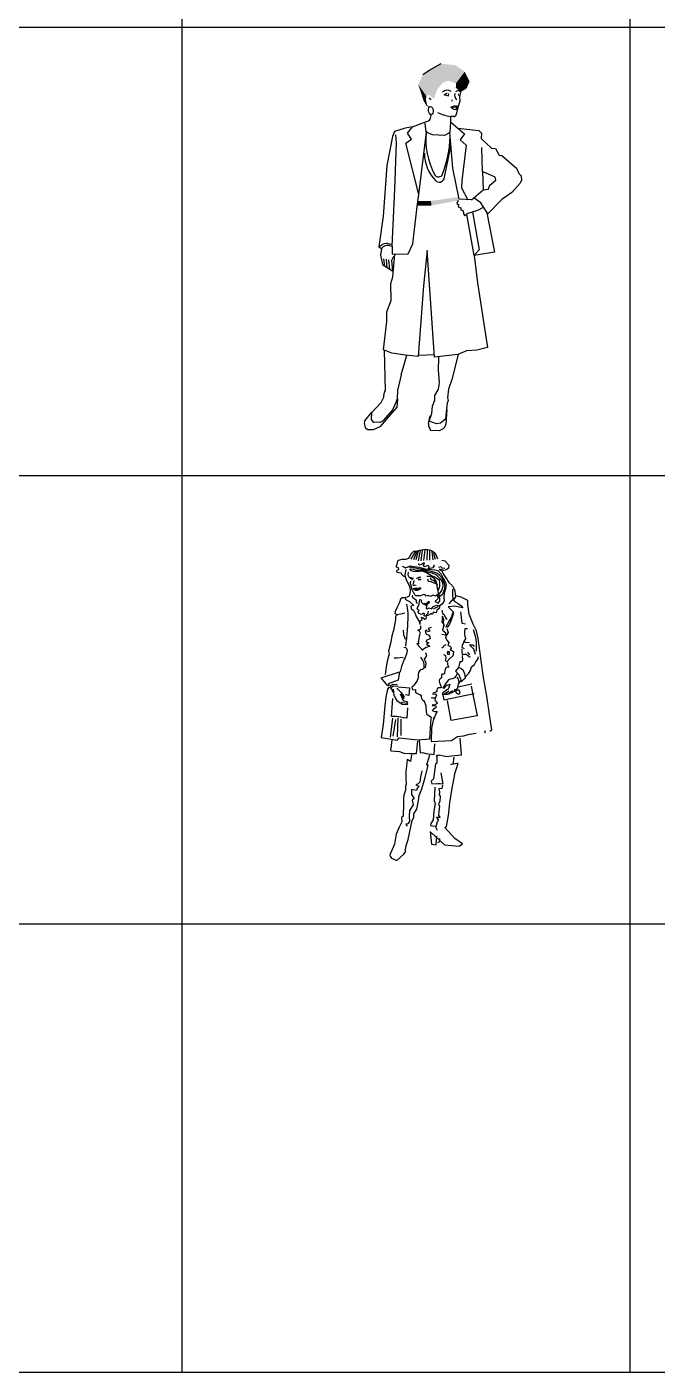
# Model space of a CAD drawing. Extents: x -72339 to 59654, y -38057 to 42097.
# Drawn here: x -13443 to -10630, y 15915 to 21916 of the extents above; entities that cross this region are included whole.
import ezdxf

# ---------------------------------------------------------------- set-up
doc = ezdxf.new("R2010")
doc.units = 0
doc.header["$MEASUREMENT"] = 0
doc.layers.get('0').update_dxf_attribs({"linetype": 'CONTINUOUS'})
doc.layers.add('HUM', color=7, linetype='CONTINUOUS')
doc.styles.add('DIM', font='txt')

# ---------------------------------------------------------------- blocks, each defined once
blk = doc.blocks.new('1509')
at = {"layer": 'HUM'}
for p, q in [((254.2, 1381.4), (233.1, 1346.2)), ((236.9, 1373.1), (246.5, 1381.4)), ((260.2, 1380.8), (243.9, 1343.7)), ((246.5, 1381.4), (258.5, 1382.6)), ((265.7, 1381.3), (254.7, 1343.6)), ((258.5, 1382.6), (272.3, 1386.8)), ((274.7, 1384.4), (265.5, 1338.8)), ((272.3, 1386.8), (280.2, 1388.5)), ((282.6, 1386), (276.8, 1338.7)), ((280.2, 1388.5), (289.1, 1389.6)), ((289.1, 1389.6), (298.7, 1390.2)), ((295.1, 1387.9), (289.5, 1339.9)), ((298.7, 1390.2), (309, 1389.5)), ((305.9, 1385.9), (303.9, 1341.5)), ((309, 1389.5), (320.3, 1387)), ((316.7, 1383.5), (316.5, 1342.6)), ((320.3, 1387), (332.3, 1380.5)), ((325.8, 1380.5), (330.4, 1343.8)), ((332.3, 1380.5), (341.3, 1372.5)), ((170.5, 1317), (172.3, 1326.6)), ((172.3, 1326.6), (176, 1342.2)), ((176, 1342.2), (183.9, 1344)), ((183.9, 1344), (194, 1346.4)), ((194, 1346.4), (198.3, 1345.7)), ((198.3, 1345.7), (210.8, 1345.6)), ((210.8, 1345.6), (223.5, 1350.3)), ((223.5, 1350.3), (228.9, 1356.3)), ((228.9, 1356.3), (233.2, 1367.1)), ((233.2, 1367.1), (236.9, 1373.1)), ((267.8, 1322.5), (267.8, 1326.8)), ((275, 1320), (267.8, 1322.5)), ((281, 1323.1), (275, 1320)), ((289.5, 1329), (281, 1323.1)), ((293.6, 1329), (289.5, 1329)), ((289.9, 1318.8), (293.6, 1329)), ((333.2, 1320.9), (337.4, 1317.3)), ((334.6, 1372.5), (341.2, 1346.1)), ((341.3, 1372.5), (352, 1347.2)), ((385.8, 1336.9), (371.2, 1340)), ((385.8, 1336.9), (385.8, 1336.9)), ((401.8, 1320), (385.8, 1336.9)), ((166.9, 1314.6), (170.5, 1317)), ((170.5, 1310.5), (166.9, 1314.6)), ((170.4, 1294.2), (171.6, 1296.6)), ((172, 1286.3), (170.4, 1294.2)), ((177.7, 1307.4), (170.5, 1310.5)), ((171.6, 1296.6), (174, 1298.5)), ((179.9, 1285), (172, 1286.3)), ((174, 1298.5), (178.8, 1300.8)), ((178.8, 1300.8), (177.7, 1307.4)), ((190.7, 1284.5), (179.9, 1285)), ((191.9, 1277.3), (190.7, 1284.5)), ((199.6, 1270.5), (191.9, 1277.3)), ((193.3, 1315.2), (202.2, 1311.5)), ((209.9, 1266.4), (199.6, 1270.5)), ((202.2, 1311.5), (208.2, 1308.4)), ((210.6, 1300.7), (206.3, 1276.5)), ((206.3, 1276.5), (208.6, 1262.8)), ((208.2, 1308.4), (219, 1312.6)), ((208.6, 1262.8), (215.1, 1247.6)), ((219, 1312.6), (230.5, 1316.7)), ((220.1, 1286.7), (220, 1276.4)), ((220, 1276.4), (221, 1273.7)), ((222, 1288.4), (220.1, 1286.7)), ((221, 1273.7), (222.2, 1270.1)), ((223.8, 1267.4), (222.2, 1270.1)), ((223.8, 1311.4), (252.6, 1307.6)), ((227.5, 1263.9), (223.8, 1267.4)), ((226.9, 1303), (232.8, 1296.2)), ((230.3, 1263.1), (227.5, 1263.9)), ((234.1, 1262.8), (230.3, 1263.1)), ((230.5, 1316.7), (247.3, 1313)), ((230.5, 1303.5), (243.7, 1302.2)), ((232.8, 1296.2), (242.9, 1292.6)), ((234.1, 1262.8), (238.3, 1262.8)), ((238.3, 1262.8), (244.3, 1262.1)), ((242.9, 1292.6), (263.3, 1291.8)), ((243.7, 1302.2), (254.5, 1297.3)), ((247.3, 1313), (268.2, 1310.5)), ((252.6, 1307.6), (291, 1300.2)), ((254.5, 1297.3), (268.2, 1297.3)), ((258.4, 1258.2), (262, 1263)), ((262, 1263), (265.1, 1264.2)), ((263.3, 1291.8), (281.4, 1294.8)), ((265.1, 1264.2), (268, 1265.3)), ((268, 1265.3), (272.3, 1266)), ((268.2, 1310.5), (296.5, 1303.8)), ((268.2, 1297.3), (282.6, 1298.4)), ((272.3, 1266), (275.2, 1266)), ((275.2, 1266), (277.1, 1266.5)), ((281.4, 1294.8), (302.4, 1286.8)), ((282.6, 1298.4), (307.2, 1289.2)), ((293.5, 1312.7), (289.9, 1318.8)), ((291, 1300.2), (312.1, 1296.5)), ((305, 1317), (293.5, 1312.7)), ((296.5, 1303.8), (340.2, 1298.8)), ((302.4, 1286.8), (325.7, 1272.9)), ((318.5, 1269.4), (304.7, 1268.8)), ((309.8, 1318.1), (305, 1317)), ((307.2, 1289.2), (326.4, 1284.9)), ((313.9, 1313.8), (309.8, 1318.1)), ((310.9, 1305.4), (313.9, 1313.8)), ((319.3, 1304.2), (310.9, 1305.4)), ((312.1, 1296.5), (348.1, 1285.3)), ((318.4, 1263.9), (321.5, 1255.4)), ((325.1, 1266.9), (318.5, 1269.4)), ((330.2, 1307.7), (319.3, 1304.2)), ((338.3, 1258.4), (325.1, 1266.9)), ((325.7, 1272.9), (341.3, 1266.1)), ((326.4, 1284.9), (344.4, 1278.1)), ((337.4, 1317.3), (330.2, 1307.7)), ((340.2, 1298.8), (352.9, 1295.1)), ((341.3, 1266.1), (358.7, 1254.7)), ((344.4, 1278.1), (353.3, 1268.5)), ((348.1, 1285.3), (358.8, 1276.9)), ((352.9, 1295.1), (367.9, 1279.9)), ((353.3, 1268.5), (361.1, 1261.2)), ((357.8, 1310.7), (367.4, 1313)), ((358.8, 1276.9), (370.3, 1265.5)), ((360.2, 1301), (370.4, 1293.8)), ((379.3, 1296.1), (360.2, 1301)), ((361.1, 1261.2), (367.1, 1254)), ((367.4, 1313), (371.7, 1307)), ((367.9, 1279.9), (377.4, 1262.3)), ((370.3, 1265.5), (380.2, 1242.6)), ((370.4, 1293.8), (377.5, 1281.6)), ((371.7, 1307), (384.9, 1306.2)), ((377.4, 1262.3), (387.4, 1241.9)), ((377.5, 1281.6), (389.5, 1263.5)), ((386, 1297.8), (379.3, 1296.1)), ((393.8, 1300.9), (386, 1297.8)), ((389.5, 1263.5), (402.5, 1242.5)), ((401, 1306.8), (393.8, 1300.9)), ((401.8, 1320), (401, 1306.8)), ((215.1, 1247.6), (221, 1238)), ((221, 1238), (227, 1224.7)), ((227, 1224.7), (229.3, 1209.1)), ((229.3, 1209.1), (228.7, 1192.3)), ((235.4, 1258.9), (229.5, 1259.7)), ((231.8, 1240.3), (232.6, 1248.2)), ((231.8, 1236.7), (231.8, 1240.3)), ((232.5, 1232.6), (231.8, 1236.7)), ((233.7, 1228.3), (232.5, 1232.6)), ((234.2, 1225.4), (233.7, 1228.3)), ((235.3, 1221.8), (234.2, 1225.4)), ((236.5, 1218.2), (235.3, 1221.8)), ((241.4, 1257.6), (235.4, 1258.9)), ((242.1, 1256.7), (235.5, 1253.8)), ((237.7, 1214.6), (236.5, 1218.2)), ((238.9, 1209.8), (237.7, 1214.6)), ((240.1, 1206.7), (238.9, 1209.8)), ((242.4, 1201.3), (240.1, 1206.7)), ((245.8, 1248.7), (242.1, 1231.3)), ((242.1, 1231.3), (243.3, 1229.5)), ((246.7, 1197.7), (242.4, 1201.3)), ((243.3, 1229.5), (246.6, 1229.6)), ((243.8, 1213.7), (246.8, 1215.7)), ((243.8, 1213.7), (252.8, 1210.5)), ((248.1, 1213.7), (243.8, 1213.7)), ((252.8, 1207.8), (243.8, 1213.7)), ((245.8, 1251.7), (245.8, 1248.7)), ((246.6, 1229.6), (251, 1230.1)), ((246.8, 1215.7), (249.7, 1216.9)), ((253.5, 1214), (248.1, 1213.7)), ((249.7, 1216.9), (253.3, 1216.9)), ((252.8, 1210.5), (257.4, 1210.9)), ((254.5, 1206.6), (252.8, 1207.8)), ((253.3, 1216.9), (256.9, 1216.9)), ((256.7, 1228.5), (253.5, 1232.1)), ((258.5, 1213.6), (253.5, 1214)), ((259.3, 1206.6), (254.5, 1206.6)), ((256.9, 1216.9), (261.7, 1216.8)), ((257.4, 1210.9), (263, 1211)), ((267.1, 1214.5), (258.5, 1213.6)), ((262.9, 1207.2), (259.3, 1206.6)), ((261.7, 1216.8), (270.2, 1218.5)), ((265.3, 1207.7), (262.9, 1207.2)), ((263, 1211), (266.2, 1211)), ((268.9, 1208.9), (265.3, 1207.7)), ((266.2, 1211), (270.5, 1213.1)), ((266.8, 1259.7), (266.7, 1257.8)), ((266.7, 1257.8), (266.8, 1254.7)), ((266.8, 1254.7), (271.5, 1254.9)), ((270.9, 1214.7), (267.1, 1214.5)), ((267.9, 1254.9), (268.6, 1254.9)), ((272, 1210.8), (268.9, 1208.9)), ((270.2, 1218.5), (273.8, 1218.5)), ((270.5, 1213.1), (277.1, 1217)), ((276.9, 1217.1), (270.9, 1214.7)), ((271.5, 1254.9), (274.6, 1256)), ((273.7, 1212.5), (272, 1210.8)), ((276.1, 1216.1), (273.7, 1212.5)), ((273.8, 1218.5), (276.8, 1217.3)), ((274.6, 1256), (277, 1256)), ((276.8, 1216.7), (276.1, 1216.1)), ((276.8, 1217.3), (276.8, 1216.7)), ((277, 1256), (277.5, 1256.5)), ((277.5, 1256.5), (278.8, 1257.7)), ((307.6, 1257.9), (309.4, 1248.3)), ((309.4, 1248.3), (321.4, 1247)), ((321.4, 1247), (328.6, 1243.4)), ((321.5, 1255.4), (334.7, 1250.6)), ((328.6, 1243.4), (342.3, 1238)), ((334.7, 1250.6), (347.8, 1240.4)), ((346, 1247.6), (338.3, 1258.4)), ((342.3, 1238), (351.9, 1233.2)), ((349.5, 1238.5), (346, 1247.6)), ((351.8, 1215.1), (349.5, 1238.5)), ((357.2, 1191.6), (351.8, 1215.1)), ((360.9, 1224), (354.8, 1206)), ((358.7, 1254.7), (361, 1239.1)), ((361, 1239.1), (360.9, 1224)), ((370.5, 1209), (362, 1194)), ((367.1, 1254), (373.7, 1242.6)), ((374.1, 1219.8), (370.5, 1209)), ((373.7, 1242.6), (375.4, 1227.5)), ((380.8, 1209.5), (373.9, 1188.6)), ((375.4, 1227.5), (374.1, 1219.8)), ((380.2, 1242.6), (385, 1226.3)), ((385, 1226.3), (380.8, 1209.5)), ((388, 1214.3), (381.2, 1195.1)), ((387.4, 1241.9), (390.5, 1232.9)), ((390.5, 1232.9), (388, 1214.3)), ((402.5, 1242.5), (418.1, 1228)), ((418, 1212.9), (419.1, 1200.9)), ((418.1, 1228), (424, 1215.3)), ((419.1, 1200.9), (418.4, 1187.2)), ((424, 1215.3), (429.3, 1204.4)), ((429.3, 1204.4), (431.1, 1190.7)), ((182.1, 1153.6), (171.9, 1132.6)), ((187, 1168.5), (182.1, 1153.6)), ((194.3, 1174), (187, 1168.5)), ((203.3, 1174.4), (194.3, 1174)), ((215.9, 1176.8), (203.3, 1174.4)), ((209.3, 1173.9), (206.9, 1169.1)), ((206.9, 1169.1), (211.7, 1164.3)), ((211.7, 1164.3), (227.3, 1157.5)), ((212.8, 1146.2), (216.3, 1127.5)), ((223.8, 1180.3), (215.9, 1176.8)), ((228.7, 1192.3), (223.8, 1180.3)), ((227.3, 1157.5), (245.7, 1140.1)), ((240.5, 1185.2), (238, 1180.1)), ((238, 1180.1), (240.5, 1177.3)), ((240.5, 1177.3), (245.5, 1172.2)), ((245.5, 1172.2), (253.4, 1166.9)), ((246.7, 1195.3), (246.7, 1197.7)), ((249.1, 1191.7), (246.7, 1195.3)), ((250.3, 1189.3), (249.1, 1191.7)), ((252.6, 1185.7), (250.3, 1189.3)), ((255, 1183.2), (252.6, 1185.7)), ((253.4, 1166.9), (256, 1164.3)), ((256.7, 1183.2), (255, 1183.2)), ((256, 1164.3), (256, 1153.9)), ((256, 1153.9), (261, 1148.9)), ((262.2, 1182.5), (256.7, 1183.2)), ((261, 1148.9), (261, 1148.9)), ((267.6, 1183.2), (262.2, 1182.5)), ((271.2, 1183.2), (267.6, 1183.2)), ((268, 1139.3), (273, 1166.3)), ((276.6, 1183.1), (271.2, 1183.2)), ((273, 1166.3), (279.5, 1165.6)), ((282.7, 1185.5), (276.6, 1183.1)), ((279.5, 1165.6), (278.2, 1156)), ((278.2, 1156), (284.2, 1150.7)), ((286.8, 1186.7), (282.7, 1185.5)), ((284.2, 1150.7), (291.4, 1144.6)), ((291.1, 1188.4), (286.8, 1186.7)), ((296.4, 1187.2), (291.1, 1188.4)), ((291.4, 1144.6), (295, 1150.6)), ((295, 1150.6), (295.6, 1143.9)), ((295.6, 1143.9), (300.4, 1141.5)), ((301.2, 1180.6), (296.4, 1187.2)), ((300.4, 1141.5), (305.3, 1152.3)), ((304.1, 1143.3), (300.9, 1128.3)), ((310.8, 1183.5), (301.2, 1180.6)), ((314.2, 1151.7), (304.1, 1143.3)), ((305.3, 1152.3), (313.7, 1159.4)), ((320.4, 1179.3), (310.8, 1183.5)), ((313.7, 1159.4), (314.2, 1151.7)), ((332.4, 1186.4), (320.4, 1179.3)), ((343.2, 1181.6), (332.4, 1186.4)), ((334, 1135.3), (346.6, 1140.7)), ((343.1, 1164.1), (341.9, 1156.9)), ((341.9, 1156.9), (354.5, 1150.3)), ((355.3, 1190.4), (343.2, 1181.6)), ((361.9, 1179.1), (346.2, 1162.3)), ((346.6, 1140.7), (356.2, 1138.8)), ((353.5, 1186.8), (351.1, 1177.9)), ((351.1, 1177.9), (357.6, 1176.7)), ((362, 1194), (353.5, 1186.8)), ((354.5, 1150.3), (361.8, 1160.4)), ((361.8, 1171.2), (357.2, 1191.6)), ((361.2, 1140.6), (360.4, 1133.4)), ((373.2, 1145.4), (361.2, 1138.7)), ((361.8, 1160.4), (361.8, 1171.2)), ((373.9, 1188.6), (361.9, 1179.1)), ((381.7, 1160.9), (373.2, 1145.4)), ((381.2, 1195.1), (379.4, 1174.2)), ((379.4, 1174.2), (381.7, 1160.9)), ((413.4, 1159.6), (402, 1147.6)), ((425.5, 1169.1), (413.4, 1159.6)), ((418.4, 1187.2), (420.2, 1169.6)), ((420.2, 1169.6), (426.1, 1160.7)), ((432.7, 1178), (425.5, 1169.1)), ((426.1, 1160.7), (435.7, 1154)), ((431.1, 1190.7), (432.7, 1178)), ((435.7, 1154), (443.4, 1148.6)), ((456.7, 1176.7), (435.8, 1182.3)), ((443.4, 1148.6), (455.3, 1140.1)), ((486.7, 1161.6), (456.7, 1176.7)), ((487.8, 1144.7), (486.7, 1161.6)), ((493.6, 1101.5), (487.8, 1144.7)), ((162.2, 1112.9), (160.9, 1103.3)), ((160.9, 1103.3), (171, 1099)), ((171.9, 1132.6), (162.2, 1112.9)), ((165, 1091.8), (164.9, 1077.4)), ((172.2, 1095.3), (165, 1091.8)), ((171, 1099), (195.1, 1103.6)), ((195.1, 1103.6), (205.4, 1106.7)), ((216.3, 1127.5), (219.8, 1107.1)), ((219.7, 1091.5), (218.3, 1048.3)), ((219.8, 1107.1), (219.7, 1091.5)), ((245.7, 1140.1), (232.5, 1136.5)), ((232.5, 1136.5), (234.8, 1126.9)), ((234.8, 1126.9), (245.1, 1117.2)), ((245.1, 1117.2), (251.5, 1104)), ((251.5, 1104), (256.2, 1090.8)), ((256.2, 1090.8), (269.3, 1067.9)), ((260.7, 1124.9), (264.4, 1133.3)), ((266, 1120.1), (260.7, 1124.9)), ((264.4, 1133.3), (268, 1139.3)), ((265.5, 1112.8), (270.3, 1117.6)), ((269, 1104.4), (265.5, 1112.8)), ((270.3, 1117.6), (266, 1120.1)), ((279.8, 1099), (269, 1104.4)), ((286.3, 1103.1), (279.8, 1099)), ((280.9, 1087), (287.4, 1084.6)), ((283.8, 1076.2), (280.9, 1087)), ((290.6, 1105.5), (286.3, 1103.1)), ((287.4, 1084.6), (295.8, 1078.5)), ((293, 1103.1), (290.6, 1105.5)), ((291.8, 1094.2), (293, 1103.1)), ((293.5, 1091.8), (291.8, 1094.2)), ((299.5, 1092.9), (293.5, 1091.8)), ((302.5, 1087.4), (299.5, 1092.9)), ((300.9, 1128.3), (305.1, 1124.6)), ((301.8, 1079.7), (302.5, 1087.4)), ((301.9, 1096.5), (309.8, 1104.9)), ((303.8, 1094.1), (301.9, 1096.5)), ((316.3, 1097.6), (303.8, 1094.1)), ((305.1, 1124.6), (314.8, 1129.4)), ((309.8, 1104.9), (311.6, 1114.5)), ((314.8, 1129.4), (325.6, 1125.2)), ((321.8, 1103.6), (316.3, 1097.6)), ((328.3, 1100), (321.8, 1103.6)), ((325.6, 1125.2), (334, 1135.3)), ((333.9, 1109.6), (328.3, 1100)), ((345.9, 1107.1), (333.9, 1109.6)), ((337.6, 1126.4), (334.5, 1122.8)), ((348.4, 1131.1), (337.6, 1126.4)), ((348.4, 1119.1), (345.9, 1107.1)), ((356.2, 1138.8), (348.4, 1131.1)), ((358.7, 1126.8), (348.4, 1119.1)), ((360.4, 1133.4), (358.7, 1126.8)), ((371.8, 1118.3), (374.2, 1103.3)), ((374.6, 1091.8), (372.8, 1078.6)), ((374.2, 1103.3), (381.9, 1100.2)), ((380, 1076.2), (374.6, 1091.8)), ((381.9, 1100.2), (385.4, 1088.2)), ((385.4, 1088.2), (393.8, 1077.3)), ((429.6, 1136), (398.9, 1134.4)), ((398.9, 1134.4), (421.1, 1112)), ((412.5, 1086.3), (404.5, 1071.9)), ((416.6, 1086.8), (405.7, 1056.8)), ((421.1, 1112), (412.5, 1086.3)), ((423.4, 1106.7), (416.6, 1086.8)), ((448.8, 1131.7), (429.6, 1136)), ((464.9, 1128.6), (448.8, 1131.7)), ((454, 1111.3), (460.4, 1060.8)), ((455.3, 1140.1), (464.9, 1128.6)), ((510.8, 1057), (493.6, 1101.5)), ((155, 1027.7), (148.4, 1004.9)), ((161.2, 1061.3), (155, 1027.7)), ((164.9, 1077.4), (161.2, 1061.3)), ((198.3, 1029.2), (200.6, 1009.9)), ((218.3, 1048.3), (213.2, 996.1)), ((263.8, 1029.5), (277, 1035.9)), ((271, 1024.6), (263.8, 1029.5)), ((269.3, 1067.9), (272.3, 1055.2)), ((276.2, 1015.5), (271, 1024.6)), ((273.6, 1058.8), (276, 1067.8)), ((274.2, 1071.5), (283.8, 1076.2)), ((276, 1067.8), (274.2, 1071.5)), ((277, 1035.9), (277.1, 1048.6)), ((295.8, 1078.5), (301.8, 1079.7)), ((299.1, 1028.6), (296.7, 1024.5)), ((296.7, 1024.5), (300.9, 1011.8)), ((302.2, 1030.5), (299.1, 1028.6)), ((307.5, 1022), (302.2, 1030.5)), ((317.8, 1025.6), (307.5, 1022)), ((323.2, 1041.2), (310.7, 1036.4)), ((310.7, 1036.4), (317.8, 1025.6)), ((372.8, 1078.6), (370.9, 1065.4)), ((370.9, 1065.4), (378, 1057.7)), ((379.2, 1045.7), (373.8, 1028.9)), ((373.8, 1028.9), (386.9, 1019.2)), ((378, 1057.7), (379.2, 1045.7)), ((378.1, 1060.6), (380, 1076.2)), ((382.3, 1049.3), (378.1, 1060.6)), ((404.5, 1071.9), (388.2, 1040.8)), ((393.5, 1037.2), (398.9, 1019.1)), ((405.7, 1056.8), (394.8, 1040.8)), ((460.4, 1060.8), (476, 1057.7)), ((472.7, 1022.3), (472.1, 1010.3)), ((474, 1034.9), (472.7, 1022.3)), ((485.5, 1035.5), (474, 1034.9)), ((525.6, 1026.9), (510.8, 1057)), ((521.3, 1002.9), (513.1, 1030.5)), ((533.3, 992.5), (525.6, 1026.9)), ((143.9, 975.4), (133.6, 935.2)), ((148.4, 1004.9), (143.9, 975.4)), ((200.6, 1009.9), (207.7, 989)), ((213.2, 996.1), (208.7, 958.9)), ((261.6, 970), (270, 969.4)), ((262.8, 965.8), (261.6, 970)), ((286.6, 939.1), (262.8, 965.8)), ((265.9, 979), (268.3, 982.6)), ((270, 969.4), (265.9, 979)), ((268.3, 982.6), (273.3, 1010.2)), ((273.3, 1010.2), (276.2, 1015.5)), ((302.5, 985.4), (300.7, 978.2)), ((300.7, 978.2), (312.7, 972.8)), ((300.9, 1011.8), (312.2, 1008.1)), ((312.7, 972.8), (302.4, 967.3)), ((302.4, 967.3), (316.8, 958.3)), ((319.3, 990.8), (302.5, 985.4)), ((312.2, 1008.1), (318.2, 999.7)), ((318.2, 999.7), (319.3, 990.8)), ((387.4, 1007.7), (371.3, 1010.9)), ((388.3, 964), (380.6, 959.7)), ((398.9, 1019.1), (386.8, 1000)), ((386.8, 1000), (391.5, 986.1)), ((386.9, 1019.2), (387.4, 1007.7)), ((391.5, 986.1), (402.3, 974.7)), ((402.3, 974.7), (397.9, 960.8)), ((397.9, 960.8), (407, 958.4)), ((462.3, 962.9), (459.8, 954)), ((470.1, 978.4), (462.3, 962.9)), ((476.8, 991.1), (467.2, 977.3)), ((467.2, 977.3), (476.1, 976.7)), ((472.1, 1010.3), (476.8, 991.1)), ((476.1, 976.7), (495.3, 974.2)), ((494.7, 963.4), (509.1, 963.8)), ((501.2, 958.5), (494.7, 963.4)), ((509.1, 963.8), (515.6, 956.1)), ((525.3, 979.3), (521.3, 1002.9)), ((525.2, 956), (525.3, 979.3)), ((546, 893.3), (533.3, 992.5)), ((135.9, 924.3), (129.1, 897.4)), ((133.6, 935.2), (135.9, 924.3)), ((158.7, 906.2), (171.9, 905.6)), ((171.9, 905.6), (198.3, 909.6)), ((204.8, 903.5), (191.4, 867.1)), ((200.9, 954.2), (209.9, 952.9)), ((214.5, 928.2), (204.8, 899.4)), ((204.8, 899.4), (204.8, 903.5)), ((209.9, 952.9), (217, 941.9)), ((217, 941.9), (214.5, 928.2)), ((284.7, 897.1), (278.1, 909.8)), ((288.6, 945.3), (283, 939.8)), ((301.8, 952.9), (288.6, 945.3)), ((294.3, 901.3), (304, 913.8)), ((300.7, 880.9), (294.3, 901.3)), ((304, 913.8), (299.8, 928.2)), ((316.8, 958.3), (301.8, 952.9)), ((377, 954.4), (370.9, 949.6)), ((380.6, 959.7), (377, 954.4)), ((388.8, 915.2), (379.7, 918.9)), ((386.8, 893.6), (391.1, 906.8)), ((391.1, 906.8), (388.8, 915.2)), ((405.5, 901.2), (393.4, 887.6)), ((396, 926.5), (399.7, 936.8)), ((398.9, 919.3), (396, 926.5)), ((403.7, 921.2), (398.9, 919.3)), ((399.7, 936.8), (403.8, 928.9)), ((403.3, 934.4), (403.7, 921.2)), ((420.5, 915.1), (405.5, 901.2)), ((407, 958.4), (414.7, 950.6)), ((414.7, 950.6), (408.6, 942.7)), ((408.6, 942.7), (423, 934.3)), ((421.2, 922.3), (420.5, 915.1)), ((423, 934.3), (421.2, 922.3)), ((459.8, 954), (459.8, 953.3)), ((459.8, 953.3), (470.6, 948.4)), ((459.8, 946.8), (460.2, 931.7)), ((460.2, 931.7), (462, 920.2)), ((462, 920.2), (470.5, 922)), ((462.5, 915.3), (463.6, 896.1)), ((470.5, 922), (480.1, 921.9)), ((480.1, 921.9), (498, 909.1)), ((485.4, 931.5), (495, 918.8)), ((513.8, 944.1), (501.2, 958.5)), ((519.1, 931.3), (513.8, 944.1)), ((520.9, 920.5), (519.1, 931.3)), ((522.4, 888.1), (533.3, 901.7)), ((525.8, 936.6), (525.2, 956)), ((533.3, 901.7), (533.3, 910.2)), ((100.5, 816.4), (181.6, 843.6)), ((122.4, 865.6), (117.9, 831.4)), ((129.1, 897.4), (122.4, 865.6)), ((181.6, 843.6), (176.6, 807.1)), ((191.4, 867.1), (185.2, 844.3)), ((266.3, 830), (268.1, 840.7)), ((268.1, 840.7), (277.8, 853.9)), ((277.8, 853.9), (284.5, 855.8)), ((284.5, 855.8), (292.2, 861.7)), ((290.6, 885.1), (284.7, 897.1)), ((291.8, 874.9), (290.6, 885.1)), ((292.2, 861.7), (291.8, 874.9)), ((298.9, 862.2), (300.7, 880.9)), ((384.8, 849.7), (383.5, 837.7)), ((388.5, 861.2), (384.8, 849.7)), ((393.4, 887.6), (386.8, 893.6)), ((395, 864.1), (388.5, 861.2)), ((401.7, 864.7), (395, 864.1)), ((397, 885.7), (396.3, 876.8)), ((396.3, 876.8), (401, 867.1)), ((401, 867.1), (401.7, 864.7)), ((446.1, 863.3), (432.1, 847.1)), ((432.1, 847.1), (446, 833.8)), ((449.8, 880.6), (446.1, 863.3)), ((455.7, 858.4), (447.8, 861.4)), ((451.1, 887.8), (449.8, 880.6)), ((460.7, 888.4), (451.1, 887.8)), ((466.5, 849.3), (455.7, 858.4)), ((463.6, 896.1), (460.7, 888.4)), ((473.6, 836), (466.5, 849.3)), ((491.6, 837.8), (498.9, 850.3)), ((498.9, 850.3), (503.1, 865.9)), ((503.1, 865.9), (516.4, 876.6)), ((516.4, 876.6), (522.4, 888.1)), ((556.4, 818.2), (546, 893.3)), ((129.7, 781.5), (100.5, 816.4)), ((135.7, 783.8), (129.7, 781.5)), ((176.6, 807.1), (131.6, 790.5)), ((131.6, 790.5), (135.7, 783.8)), ((138.7, 780.2), (152.5, 788.5)), ((141.1, 773), (154.9, 781.3)), ((152.5, 788.5), (171.7, 786.7)), ((154.9, 781.3), (174.1, 779.5)), ((238.9, 776.7), (243.7, 780.8)), ((243.7, 780.8), (248.1, 784.4)), ((248.1, 784.4), (254.1, 791.1)), ((254.1, 791.1), (261.4, 802.4)), ((261.4, 802.4), (266.8, 818.6)), ((266.8, 818.6), (266.3, 830)), ((360.6, 809), (359.3, 804.2)), ((359.3, 804.2), (361, 794.1)), ((367.1, 815.7), (360.6, 809)), ((361, 794.1), (364, 788.6)), ((364, 788.6), (366.4, 779.7)), ((369, 816.2), (367.1, 815.7)), ((369.5, 821.7), (369, 816.2)), ((370.3, 831.3), (369.5, 821.7)), ((373.2, 833.7), (370.3, 831.3)), ((381.6, 833.6), (373.2, 833.7)), ((386.8, 790.8), (376.2, 771.2)), ((383.5, 837.7), (381.6, 833.6)), ((399.4, 806.4), (386.8, 790.8)), ((387.5, 779), (394, 784.2)), ((394, 784.2), (399.3, 785.5)), ((399.3, 785.5), (406.4, 788.8)), ((408.6, 811), (399.4, 806.4)), ((406.4, 788.8), (402.4, 773.7)), ((419, 812.8), (408.6, 811)), ((427.5, 816.7), (419, 812.8)), ((433.5, 824.5), (427.5, 816.7)), ((439.3, 834.9), (433.5, 824.5)), ((438.7, 820.6), (443.9, 811.4)), ((442.9, 772.2), (443.7, 782.6)), ((443.2, 777.3), (505, 790.8)), ((443.7, 782.6), (445.6, 789.1)), ((443.9, 811.4), (447, 796.4)), ((445.6, 789.1), (456.2, 802.9)), ((446, 833.8), (454.2, 812.8)), ((454.2, 812.8), (457.8, 800.8)), ((457.8, 800.8), (461.9, 803.7)), ((461.9, 803.7), (471.1, 812.7)), ((471.1, 812.7), (477.1, 817.5)), ((477.1, 817.5), (473.6, 836)), ((476.4, 821.6), (491.6, 837.8)), ((572.7, 735.8), (556.4, 818.2)), ((121.7, 730.6), (117.2, 692.7)), ((127.9, 765.9), (121.7, 730.6)), ((136.3, 776.6), (127.9, 765.9)), ((147.6, 765.8), (142.3, 773.7)), ((146.9, 644), (151.7, 724.9)), ((154.2, 751.3), (147.6, 765.8)), ((153.6, 765.7), (154.7, 753.7)), ((154.7, 753.7), (156.6, 741.2)), ((156.6, 741.2), (164.9, 724.3)), ((164.9, 724.3), (169.6, 716.4)), ((171.6, 768.7), (172.8, 772.8)), ((181.9, 758.4), (171.6, 768.7)), ((176.5, 776.4), (226.9, 772.5)), ((190.2, 751.8), (181.9, 758.4)), ((185.9, 743.4), (201.4, 724.1)), ((193.7, 728.3), (185.9, 743.4)), ((198.6, 740.9), (190.2, 751.8)), ((196.1, 722.9), (193.7, 728.3)), ((200.2, 717.4), (196.1, 722.9)), ((203.3, 733.7), (198.6, 740.9)), ((201.4, 724.1), (203.3, 733.7)), ((223.1, 738.4), (209.4, 741.4)), ((226.9, 772.5), (223.1, 738.4)), ((241.2, 763.5), (238.9, 776.7)), ((247.2, 761.6), (241.2, 763.5)), ((255.7, 762.8), (247.2, 761.6)), ((255.6, 750.2), (255.7, 762.8)), ((267.6, 743.5), (255.6, 750.2)), ((273, 740.5), (267.6, 743.5)), ((280.7, 736.2), (273, 740.5)), ((280.2, 727.3), (280.7, 736.2)), ((286.1, 716.4), (280.2, 727.3)), ((329.4, 726.3), (323.9, 727)), ((337.8, 725.8), (329.4, 726.3)), ((330.7, 744.3), (343.2, 745.5)), ((331.2, 745.5), (330.7, 744.3)), ((332.4, 747.9), (331.2, 745.5)), ((343.3, 752.7), (332.4, 747.9)), ((343.1, 728.7), (337.8, 725.8)), ((342.6, 728.7), (340.2, 717.4)), ((346.8, 738.2), (343.1, 728.7)), ((343.2, 745.5), (346.8, 738.2)), ((349.3, 755), (343.3, 752.7)), ((350.6, 769.4), (349.3, 762.2)), ((349.3, 762.2), (349.3, 755)), ((356.8, 772.5), (350.6, 769.4)), ((365.2, 771.8), (356.8, 772.5)), ((369.3, 773.6), (365.2, 771.8)), ((366.4, 779.7), (369.3, 773.6)), ((373.4, 741.2), (401.7, 757.4)), ((374.8, 749), (373.4, 741.2)), ((376.9, 751.6), (374.8, 749)), ((375.7, 739.6), (379.3, 718.9)), ((376.2, 771.2), (384.8, 772.5)), ((384, 756.2), (376.9, 751.6)), ((379.3, 718.9), (515.4, 746.9)), ((401.7, 757.4), (383.9, 742.4)), ((383.9, 742.4), (395.7, 743.7)), ((393.9, 762.7), (384, 756.2)), ((384.8, 772.5), (387.5, 779)), ((399.7, 766.6), (393.9, 762.7)), ((395.7, 743.7), (406.9, 747.5)), ((398.3, 743.6), (419.3, 760.5)), ((402.4, 773.7), (399.7, 766.6)), ((406.9, 747.5), (427.1, 757.3)), ((427.8, 757.9), (442.9, 772.2)), ((427.9, 759.2), (431.1, 768.3)), ((434.8, 757), (432.3, 754.5)), ((432.3, 754.5), (434.8, 751.9)), ((434.8, 759.8), (434.8, 757)), ((437.7, 759.8), (434.8, 759.8)), ((434.8, 751.9), (434.8, 749.4)), ((434.8, 749.4), (445.3, 744)), ((440.2, 762.4), (437.7, 759.8)), ((448.1, 762.4), (440.2, 762.4)), ((445.3, 744), (450.6, 746.9)), ((453.2, 751.9), (448.1, 762.4)), ((450.6, 746.9), (453.2, 751.9)), ((501.4, 779.4), (529.5, 646.7)), ((585.4, 643.3), (572.7, 735.8)), ((117.2, 692.7), (109.5, 608.1)), ((169.6, 716.4), (193.6, 700.1)), ((195.3, 706.1), (190.5, 710.3)), ((193.6, 700.1), (218.8, 697.6)), ((218.1, 702.9), (195.3, 706.1)), ((203.2, 712.6), (200.2, 717.4)), ((216.9, 710.1), (203.2, 712.6)), ((218, 683.2), (214.8, 637.6)), ((219.3, 704.8), (216.9, 710.1)), ((218.8, 697.6), (218.1, 702.9)), ((293.8, 711.6), (286.1, 716.4)), ((301.6, 690.5), (293.8, 711.6)), ((302, 665.9), (301.6, 690.5)), ((305, 651.5), (302, 665.9)), ((333.9, 676.6), (328.4, 671.8)), ((328.4, 671.8), (339.2, 666.9)), ((328.6, 697), (329.7, 693.4)), ((337.6, 695.7), (328.6, 697)), ((329.7, 693.4), (344.8, 691.4)), ((341.7, 681.8), (333.9, 676.6)), ((349.7, 702.9), (337.6, 695.7)), ((339.2, 666.9), (350, 667.4)), ((340.2, 717.4), (347.8, 710.6)), ((345.3, 686.1), (341.7, 681.8)), ((350, 667.4), (342.7, 653.7)), ((344.8, 691.4), (345.3, 686.1)), ((347.8, 710.6), (349.7, 702.9)), ((412.4, 626.9), (396.1, 715.8)), ((109.5, 608.1), (100.8, 551)), ((151.2, 636.7), (140.4, 552)), ((170.9, 644.3), (146.9, 644)), ((164.4, 631.2), (153.1, 556.8)), ((187.7, 641.8), (170.9, 644.3)), ((175.2, 638.3), (172.3, 553.6)), ((198, 638.2), (187.7, 641.8)), ((187.7, 632.9), (188, 560.2)), ((214.8, 637.6), (198, 638.2)), ((327, 638.7), (305, 651.5)), ((318.1, 545.1), (324.1, 635.1)), ((334.9, 641.7), (325.6, 591.9)), ((342.7, 653.7), (336.1, 632.6)), ((529.5, 646.7), (412.4, 626.9)), ((594, 585.6), (585.4, 643.3)), ((100.8, 551), (171.1, 538.7)), ((143.7, 490.8), (149.5, 540.5)), ((171.1, 538.7), (180.7, 549.9)), ((180.7, 549.9), (262.8, 540.6)), ((262.8, 540.6), (318.1, 545.1)), ((270.1, 540.5), (274.5, 481.7)), ((325.6, 591.9), (322.8, 532.3)), ((414.3, 536.6), (440.8, 554.5)), ((440.8, 554.5), (467.8, 558)), ((458.4, 474), (453.3, 547.2)), ((467.8, 558), (494.9, 565)), ((494.9, 565), (525, 570.4)), ((564.7, 580.6), (562.2, 570.2)), ((585.1, 579.6), (594, 585.6)), ((143.7, 490.8), (182.8, 488.7)), ((182.8, 488.7), (200.8, 481.4)), ((200.8, 481.4), (228.4, 479.5)), ((258.4, 479.9), (264, 535.1)), ((274.5, 481.7), (286.6, 484)), ((286.6, 484), (300.4, 479.1)), ((322.8, 532.3), (414.3, 536.6)), ((337.6, 474.6), (339.6, 522.1)), ((213, 422.5), (211.1, 398.4)), ((216.7, 453.1), (213, 422.5)), ((230.6, 443.5), (216.7, 453.1)), ((228.4, 479.5), (258.4, 479.9)), ((235.6, 474), (230.6, 443.5)), ((296.8, 372.2), (309.8, 427.4)), ((300.4, 479.1), (337.6, 474.6)), ((303.7, 427.5), (303.8, 430.4)), ((309.8, 427.4), (303.7, 427.5)), ((303.8, 430.4), (307.4, 439.4)), ((307.4, 439.4), (317.7, 473.5)), ((342.7, 433.8), (334.6, 366.6)), ((349.4, 436.1), (342.7, 433.8)), ((346, 467.4), (359.2, 474)), ((348.4, 474), (349.4, 436.1)), ((359.2, 474), (372.4, 470.3)), ((372.4, 470.3), (391.6, 466.6)), ((391.6, 466.6), (414.5, 469.4)), ((411.8, 429.8), (411.3, 429.3)), ((439, 435.1), (411.8, 429.8)), ((414.5, 469.4), (458.4, 474)), ((424, 463.3), (420.9, 430.9)), ((430.3, 394.9), (443.8, 435.1)), ((443.8, 435.1), (439, 435.1)), ((211.1, 398.4), (210.2, 360.7)), ((210.2, 360.7), (212.6, 351.1)), ((276.4, 374.1), (272.6, 352)), ((282.5, 402.3), (276.4, 374.1)), ((281.6, 322.4), (296.8, 372.2)), ((334.6, 366.6), (323.1, 355.3)), ((366.7, 393.5), (375.3, 343)), ((415.5, 315.7), (430.3, 394.9)), ((208.8, 314.4), (201.5, 294.7)), ((208.9, 332.4), (208.8, 314.4)), ((211.3, 342.7), (208.9, 332.4)), ((212.6, 351.1), (211.3, 342.7)), ((235.2, 319.1), (235.8, 296.9)), ((258.7, 313.6), (235.2, 319.1)), ((266.1, 344.1), (255.2, 340.1)), ((255.2, 340.1), (268.9, 333.3)), ((261.7, 324.4), (258.7, 313.6)), ((268.9, 333.3), (261.7, 324.4)), ((272.6, 352), (266.1, 344.1)), ((269.4, 292.5), (281.6, 322.4)), ((323.1, 355.3), (326.6, 344.5)), ((326.6, 344.5), (348.3, 346.1)), ((339.8, 328.8), (337, 268.1)), ((348.3, 346.1), (376, 343.5)), ((375.3, 343), (353, 344.8)), ((371.1, 322.6), (357.2, 322)), ((357.2, 322), (360.2, 308.8)), ((360.2, 308.8), (358.9, 294.4)), ((374.1, 338.2), (371.1, 322.6)), ((406.8, 258.8), (415.5, 315.7)), ((199.5, 255.1), (198.5, 199.7)), ((199.6, 273.6), (199.5, 255.1)), ((201.5, 294.7), (199.6, 273.6)), ((242.7, 250.1), (227, 224.7)), ((235.8, 296.9), (248.2, 278.8)), ((248.2, 278.8), (239.2, 270.5)), ((239.2, 270.5), (242.7, 250.1)), ((258.8, 231.3), (266.2, 269.1)), ((266.2, 269.1), (269.4, 292.5)), ((341.2, 256), (335, 221.8)), ((337, 268.1), (341.2, 256)), ((362.9, 265), (356.8, 254.2)), ((356.8, 254.2), (360.4, 244.6)), ((360.4, 244.6), (357.3, 221.1)), ((358.9, 294.4), (364.2, 288.3)), ((364.2, 288.3), (362.9, 265)), ((400.5, 202.2), (406.8, 258.8)), ((198.5, 199.7), (190.8, 193.7)), ((190.8, 193.7), (192.4, 174)), ((227, 224.7), (225.7, 200.2)), ((225.7, 200.2), (226.7, 176.7)), ((238.1, 179.7), (246.5, 194.1)), ((245.4, 210.2), (258.8, 231.3)), ((246.5, 194.1), (245.4, 210.2)), ((333, 182.8), (321.5, 166.6)), ((335, 221.8), (333, 182.8)), ((363.7, 194), (346.9, 193.6)), ((346.9, 193.6), (355.9, 180.3)), ((355.9, 180.3), (350.4, 174.8)), ((357.3, 221.1), (356, 202.4)), ((356, 202.4), (363.7, 194)), ((391.8, 153.7), (400.5, 202.2)), ((167.6, 120.1), (159.4, 75)), ((180.3, 150.5), (167.6, 120.1)), ((192.4, 174), (180.3, 150.5)), ((219.5, 165.4), (210.4, 164.8)), ((210.4, 164.8), (217, 155.2)), ((226.7, 176.7), (219.5, 165.4)), ((221.5, 96.3), (238.1, 179.7)), ((318.9, 131.3), (324.6, 75.3)), ((321.5, 166.6), (320.8, 157.7)), ((320.8, 157.7), (341.9, 154.5)), ((324.2, 127.6), (383.5, 72.6)), ((341.9, 154.5), (350.2, 137.6)), ((350.4, 174.8), (344.8, 152.7)), ((384.6, 149.4), (391.8, 153.7)), ((428.7, 100.6), (384.6, 149.4)), ((159.4, 75), (139.4, 27.8)), ((209.2, 50.2), (212.2, 68.2)), ((212.2, 68.2), (221.5, 96.3)), ((324.6, 75.3), (346.2, 72.3)), ((346.2, 72.3), (349.4, 110)), ((353, 81.8), (362.6, 87.1)), ((362.6, 87.1), (362, 100.3)), ((383.5, 72.6), (447.8, 66.2)), ((462.8, 76.4), (428.7, 100.6)), ((447.8, 66.2), (462.8, 76.4)), ((139.4, 27.8), (139.9, 20.6)), ((139.9, 20.6), (146.6, 12.1)), ((146.6, 12.1), (169.8, 2.4)), ((169.8, 2.4), (201.9, 30.3)), ((201.9, 30.3), (209.2, 40.6)), ((209.2, 40.6), (209.2, 50.2))]:
    blk.add_line(p, q, dxfattribs=at)
at = {"style": 'DIM', "flags": 1}
for tag in ['XVALUE', 'YVALUE']:
    blk.add_attdef(tag, (-1001169.2, -1000988.9), '', height=0.02, dxfattribs=at)
blk = doc.blocks.new('ELLIPSE')
blk.add_circle((0.5, 0.5), 0.5)
blk = doc.blocks.new('1525')
for p, q in [((7.6, 1638.2), (-37.8, 1612.1)), ((-37.8, 1612.1), (-73.2, 1588.3)), ((21.4, 1500.2), (35.9, 1508.9)), ((70.2, 1505.2), (68, 1498.5)), ((95.1, 1511.6), (90.8, 1492.4)), ((-44.6, 1485.5), (-36.9, 1477.8)), ((42.4, 1494.2), (21.4, 1500.2)), ((60.9, 1444), (51.5, 1444.4)), ((51.5, 1444.4), (63.7, 1436.5)), ((53.2, 1444.5), (69.5, 1451.9)), ((55.6, 1477.8), (55.6, 1471.6)), ((80.4, 1445.2), (60.9, 1444)), ((69.5, 1451.9), (71.7, 1449.7)), ((71.7, 1449.7), (76.9, 1452.6)), ((84.4, 1447.3), (75.9, 1413.7)), ((76.9, 1452.6), (79.9, 1445.2)), ((92.3, 1471.3), (84.4, 1447.3)), ((90.8, 1492.4), (92.3, 1471.3)), ((-119.4, 1357.5), (-56.4, 1380.8)), ((-56.4, 1380.8), (-52, 1381.9)), ((-39.3, 1394.9), (-34.9, 1414)), ((66.1, 1402.8), (50.2, 1402.5)), ((50.2, 1402.5), (50.4, 1379.3)), ((75.9, 1413.7), (75.8, 1412.4)), ((-200.2, 1335.9), (-209.1, 1313.1)), ((-152, 1351.2), (-200.2, 1335.9)), ((-191.5, 1284.7), (-193.7, 1321)), ((-119.4, 1357.5), (-152, 1351.2)), ((-141.3, 1328.5), (-119.4, 1357.5)), ((-123.5, 1301.3), (-141.3, 1328.5)), ((-58.4, 1333.7), (-92.4, 1055.4)), ((-58.4, 1333.7), (-62.6, 1373.7)), ((-30.1, 1320.4), (-58.4, 1333.7)), ((22.9, 1317.9), (-30.1, 1320.4)), ((46.9, 1331.5), (22.9, 1317.9)), ((50.2, 1379.7), (46.9, 1331.5)), ((60.6, 1172.6), (46.9, 1331.5)), ((50.2, 1379.7), (113.4, 1325.5)), ((83, 1351.5), (177.2, 1340.2)), ((113.4, 1325.5), (92.6, 1299.2)), ((177.2, 1340.2), (187.9, 1328.7)), ((187.9, 1328.7), (187.7, 1305.4)), ((-209.1, 1313.1), (-234, 1184.6)), ((-198.3, 1078.2), (-191.5, 1284.7)), ((-148.6, 1283.6), (-123.5, 1301.3)), ((-91.8, 1054.3), (-148.6, 1283.6)), ((21.6, 1125.2), (51.3, 1268.8)), ((92.6, 1299.2), (120.8, 1274.8)), ((120.8, 1274.8), (100.2, 1115.6)), ((187.7, 1305.4), (232.8, 1261.1)), ((193.6, 1157.5), (189.7, 1264.3)), ((232.8, 1261.1), (250.8, 1260.7)), ((250.8, 1260.7), (267.2, 1230.9)), ((267.2, 1230.9), (279.1, 1228.9)), ((279.1, 1228.9), (344.3, 1172)), ((-234, 1184.6), (-251.1, 959)), ((88.3, 1034), (60.6, 1172.6)), ((249.8, 1132.8), (193.6, 1157.5)), ((193.6, 1157.5), (195.5, 1076)), ((344.3, 1172), (355.2, 1149.2)), ((355.2, 1149.2), (365.5, 1137.5)), ((100.2, 1115.6), (99.5, 1084.7)), ((99.5, 1084.7), (127.4, 1031.6)), ((219.4, 1078.8), (225.1, 1096.5)), ((225.1, 1096.5), (252.5, 1119)), ((252.5, 1119), (249.8, 1132.8)), ((361.7, 1104.9), (323.6, 1063.8)), ((367.5, 1119.4), (361.7, 1104.9)), ((365.5, 1137.5), (367.5, 1119.4)), ((-209.6, 824.8), (-198.3, 1078.2)), ((-96.4, 1012.6), (-91.8, 1054.3)), ((84.7, 1027.5), (78.3, 1015.5)), ((144, 1030.6), (88.3, 1034)), ((144, 1030.6), (195.5, 1076.2)), ((185.2, 1018.1), (154.3, 1039.7)), ((195.5, 1076.2), (219.4, 1078.8)), ((279.4, 1032), (217, 969)), ((323.6, 1063.8), (279.4, 1032)), ((-117.5, 835.4), (-96.4, 1012.6)), ((78.3, 1015.5), (86.5, 1009.7)), ((86.5, 1009.7), (83.8, 1000.3)), ((83.8, 1000.3), (96.1, 995.5)), ((96.1, 995.5), (96.9, 986.1)), ((96.9, 986.1), (106.9, 982.7)), ((106.9, 982.7), (107.6, 969.4)), ((107.6, 969.4), (114.3, 960.3)), ((114.3, 960.3), (124.9, 969.8)), ((155.9, 783.3), (123.3, 967.7)), ((124.9, 969.8), (172.9, 985)), ((148.1, 978.1), (177.4, 808.4)), ((172.9, 985), (197.5, 998.1)), ((217, 969), (185.2, 1018.1)), ((212.1, 973.8), (247.2, 798.1)), ((-251.1, 959), (-269.6, 821.3)), ((-269.6, 821.3), (-256.9, 829.9)), ((-269.6, 821.3), (-258.4, 814.1)), ((-258.4, 812.6), (-262.8, 784.8)), ((-262.8, 784.8), (-254, 742.2)), ((-258.4, 814.1), (-256.9, 815.7)), ((-231.1, 835.9), (-209.7, 833.1)), ((-222.2, 827.2), (-209.6, 824.8)), ((-209.6, 824.8), (-209.9, 790.2)), ((-209.9, 790.2), (-194.8, 789.3)), ((-207, 688), (-198.3, 788.3)), ((-198.3, 788.3), (-138.3, 789.5)), ((-138.3, 789.5), (-117.5, 835.4)), ((-53.8, 804.6), (-70.1, 648)), ((-20.6, 329.1), (-53.8, 804.6)), ((247.2, 798.1), (155.9, 783.3)), ((155.9, 783.3), (170.1, 661.1)), ((177.4, 808.4), (158.9, 786.8)), ((-254, 742.2), (-207, 712.7)), ((-243.6, 734.4), (-246.7, 768.3)), ((-232.8, 728.2), (-235.9, 766.8)), ((-220.4, 722.1), (-225.1, 763.7)), ((-211.3, 761.9), (-202.7, 780.1)), ((-207, 712.7), (-211.3, 761.9)), ((-215.9, 657.5), (-207, 688)), ((170.1, 661.1), (214.7, 372.2)), ((-214.7, 581.8), (-215.9, 657.5)), ((-70.1, 648), (-94.5, 332.7)), ((-234.5, 531.7), (-214.7, 581.8)), ((-249.5, 361.2), (-234.6, 488.7)), ((-234.6, 488.7), (-234.5, 531.7)), ((-212.1, 347.3), (-249.5, 361.2)), ((167.8, 360.5), (121.6, 356.9)), ((214.7, 372.2), (167.8, 360.5)), ((-239.6, 179.9), (-244.4, 359.3)), ((-150.7, 337.4), (-212.1, 347.3)), ((-170.5, 250.6), (-144.9, 338)), ((-94.5, 332.7), (-150.7, 337.4)), ((-20.5, 338.9), (-91.9, 336.5)), ((83.4, 341.4), (-20.6, 329.1)), ((-3, 269.2), (-1.5, 329.7)), ((84.2, 340.9), (55.4, 229.7)), ((121.6, 356.9), (83.4, 341.4)), ((-170.5, 250.6), (-185.6, 185.8)), ((0.8, 217.4), (-3, 269.2)), ((-186.2, 181.4), (-188.2, 141.7)), ((-20.3, 158.1), (-5.3, 183.2)), ((-1.9, 193.3), (0.8, 217.4)), ((41.4, 185.8), (37.3, 148.1)), ((55.4, 229.7), (41.4, 185.8)), ((-301.7, 82.5), (-259, 126.8)), ((-259, 126.8), (-248, 150.4)), ((-248, 150.4), (-248.1, 159.3)), ((-244, 173.3), (-239.6, 179.9)), ((-190.6, 132.2), (-209.1, 93.6)), ((-186.9, 142.7), (-189, 105.8)), ((-30.3, 110.1), (-20.1, 138.1)), ((-20.1, 138.1), (-20.3, 158.1)), ((34.6, 123.4), (32.2, 99.3)), ((40.4, 135.5), (34.6, 123.4)), ((37.3, 148.1), (40.4, 135.5)), ((-332.4, 45.8), (-301.6, 83.5)), ((-302.4, 51.6), (-301.7, 82.5)), ((-189, 105.8), (-264.6, 18.7)), ((-209.1, 93.6), (-248.8, 48.3)), ((-47.5, 33.2), (-40.5, 66.9)), ((-44.6, 43.8), (-33.6, 77.8)), ((-33.6, 77.8), (-30.3, 110.1)), ((32.2, 99.3), (28, 52.2)), ((34.4, 96), (29.4, 30.7)), ((-334.3, 33.8), (-332.4, 45.8)), ((-318.2, 5.7), (-323.2, 8.9)), ((-295.4, 5.1), (-318.2, 5.7)), ((-291.6, 38.2), (-302.4, 51.6)), ((-264.6, 18.7), (-295.4, 5.1)), ((-266, 39.8), (-291.6, 38.2)), ((-13, 31.6), (-44.6, 43.8)), ((-39.7, 8.6), (-43.1, 13.3)), ((-39.6, 2.3), (-39.7, 8.6)), ((0, 0), (-39.6, 2.3)), ((5.9, 34.4), (-13, 31.6)), ((17.6, 9.7), (0, 0)), ((28, 52.2), (5.9, 34.4)), ((23.2, 16), (17.6, 9.7))]:
    blk.add_line(p, q)
for centre, radius, start, end in [((35.2, 1489), 30.9, 55.2749, 131.95618), ((83.9, 1499.8), 17.2, 47.88098, 128.30072), ((69.8, 1445), 10.7, 234.46002, 1.19352), ((117.9, 1504.5), 49.5, 186.95363, 214.35394), ((-56.4, 1398.9), 17.5, 284.33208, 347.00538), ((83.4, 1603.3), 203.5, 243.48654, 260.61499), ((65.9, 1412.8), 10, 271.29829, 357.44951), ((271.7, 1299), 331.5, 173.43997, 207.88073), ((-484.1, 1335.2), 533.7, 339.27194, 357.50509), ((111.5, 1240.4), 178.1, 180.36494, 223.96776), ((-3.6, 1153.3), 20, 207.88073, 339.27194), ((-0.2, 1133.2), 23.3, 224.83651, 340.02764), ((-236, 798.7), 37.5, 82.56859, 123.84865), ((-229.3, 790.4), 37.5, 79.21434, 137.55907), ((-161.3, 180.1), 25, 166.91442, 177.11229), ((-26.8, 196), 25, 329.18563, 353.72029), ((-223.1, 159.6), 25, 146.80102, 180.71054), ((-213.2, 143), 25, 334.39963, 357.11229), ((-309.6, 29.9), 25, 171.09952, 237.15524), ((-267.6, 64.7), 25, 273.53824, 318.83297), ((-23, 28.1), 25, 168.36058, 216.2817), ((4.5, 32.6), 25, 318.28191, 355.67236)]:
    blk.add_arc(centre, radius, start, end)
for points in [[(15.8, 1553.5), (7.6, 1638.2), (-9.3, 1524.3), (-73.2, 1588.3)], [(39, 1562.5), (71.5, 1632), (15.8, 1553.5), (7.6, 1638.2)], [(74.4, 1550.2), (113.7, 1603), (39, 1562.5), (71.5, 1632)], [(-46.5, 1500.2), (-73.2, 1588.3), (-56.9, 1494.7), (-94.3, 1544.5)], [(-9.3, 1524.3), (-73.2, 1588.3), (-23, 1482.1), (-46.5, 1500.2)], [(73.9, 1531.4), (135.5, 1558.7), (74.4, 1550.2), (113.7, 1603)], [(-93.4, 1544.4), (-57.8, 1494.8), (-69.7, 1471.9), (-59.3, 1477.8)], [(38.4, 1507.4), (39.2, 1496.3), (45.1, 1505.2), (42.1, 1495.6)], [(95.1, 1511.6), (122.2, 1528.3), (73.9, 1531.4), (135.5, 1558.7)], [(88.8, 1503.7), (84.3, 1505.2), (88, 1494.8), (84.3, 1495.6)], [(-69.7, 1471.9), (-59.3, 1477.8), (-57.1, 1451.1), (-54.1, 1454.9)], [(-57.1, 1451.1), (-54.1, 1454.9), (-42.3, 1443.7)], [(-96.2, 1005.6), (-93.9, 1026), (-34.9, 1005.6), (-37.2, 1026)], [(-34.9, 1005.6), (-37.2, 1026), (85.4, 1028.3), (85.4, 1044.2)]]:
    blk.add_solid(points)
at = {"xscale": 21.47151940757794, "yscale": 36.27946382659708, "zscale": 21.47151940757794, "rotation": 4.899092453788022}
blk.add_blockref('ELLIPSE', (-46.7, 1410.4), dxfattribs=at)
at = {"style": 'DIM', "flags": 1}
for tag in ['XVALUE', 'YVALUE']:
    blk.add_attdef(tag, (-1001162.3, -1000985.9), '', height=0.02, dxfattribs=at)

msp = doc.modelspace()

# ---------------------------------------------------------------- linework, layer by layer
for p, q in [((-12750.2, 21914.6), (-12750.2, 27914.6)), ((-10750.2, 15914.6), (-10750.2, 27914.6)), ((-16750.2, 21914.6), (-2750.2, 21914.6)), ((-12750.2, 15914.6), (-12750.2, 21914.6)), ((-16750.2, 19914.6), (-10750.2, 19914.6)), ((-10750.2, 19914.6), (-4750.2, 19914.6)), ((-16750.2, 17914.6), (-10750.2, 17914.6)), ((-10750.2, 17914.6), (-4750.2, 17914.6)), ((-16750.2, 15914.6), (-2750.2, 15914.6))]:
    msp.add_line(p, q)

# ---------------------------------------------------------------- block references
for name, p in [('1525', (-11602, 20113.3)), ('1509', (-11961.6, 18195))]:
    msp.add_blockref(name, p)

doc.saveas('drawing.dxf')
